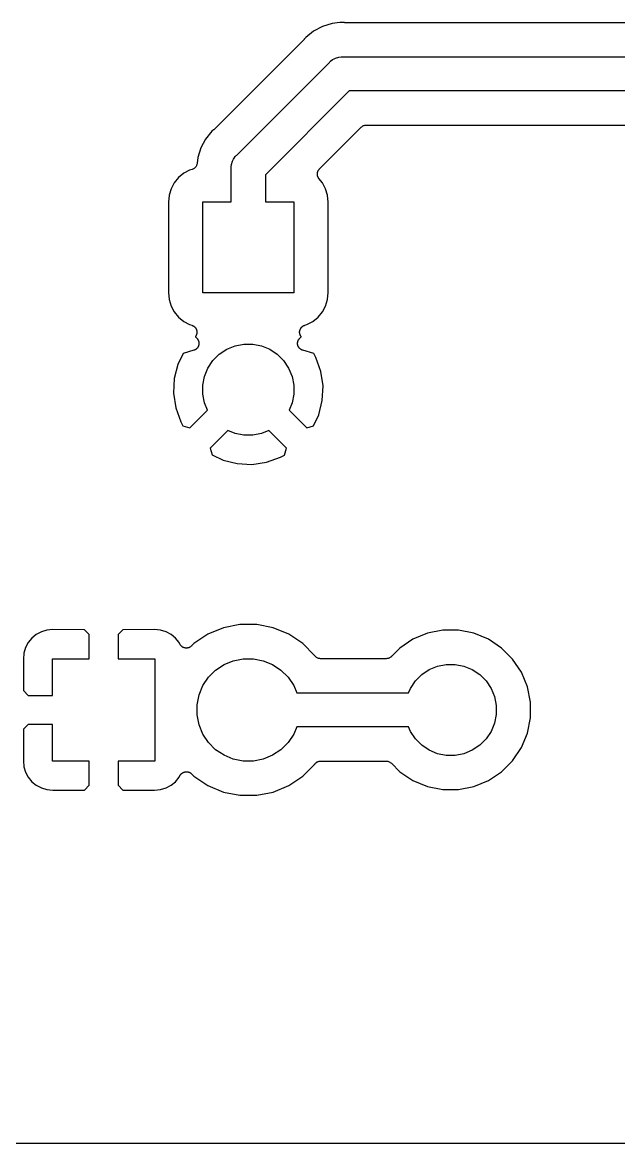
# Model space of a CAD drawing. Extents: x 102.4 to 160.8, y -97.5 to -19.5.
# Drawn here: x 116.94 to 127.41, y -97.54 to -77.84 of the extents above; entities that cross this region are included whole.
import ezdxf

# ---------------------------------------------------------------- set-up
doc = ezdxf.new("R2010")
doc.units = 0
doc.layers.add('BLACK', color=7, linetype='CONTINUOUS')

msp = doc.modelspace()

# ---------------------------------------------------------------- linework, layer by layer
at = {"layer": 'BLACK', "linetype": 'CONTINUOUS'}
for p, q in [((122.05, -77.9881), (121.913, -78.1005)), ((122.206, -77.9045), (122.05, -77.9881)), ((122.376, -77.853), (122.206, -77.9045)), ((122.514, -77.8394), (122.376, -77.853)), ((122.552, -77.8356), (122.514, -77.8394)), ((122.514, -77.8394), (122.514, -77.8394)), ((122.59, -77.8394), (122.552, -77.8356)), ((122.595, -77.8394), (122.59, -77.8394)), ((122.601, -77.84), (122.595, -77.8394)), ((122.602, -77.84), (122.601, -77.84)), ((130.43, -77.84), (122.602, -77.84)), ((121.88, -78.1393), (120.303, -79.7159)), ((121.883, -78.1351), (121.88, -78.1393)), ((121.887, -78.1314), (121.883, -78.1351)), ((121.888, -78.13), (121.887, -78.1314)), ((121.913, -78.1005), (121.888, -78.13)), ((120.702, -80.1654), (122.329, -78.5383)), ((122.329, -78.5383), (122.339, -78.5268)), ((122.339, -78.5268), (122.35, -78.5175)), ((122.35, -78.5175), (122.385, -78.4894)), ((122.385, -78.4894), (122.412, -78.4745)), ((122.412, -78.4745), (122.437, -78.4615)), ((122.437, -78.4615), (122.493, -78.4443)), ((122.493, -78.4443), (122.537, -78.44)), ((122.537, -78.44), (122.552, -78.4385)), ((122.537, -78.44), (122.537, -78.44)), ((122.552, -78.4385), (122.567, -78.44)), ((122.567, -78.44), (130.465, -78.44)), ((122.676, -79.04), (121.204, -80.5123)), ((130.356, -79.04), (122.676, -79.04)), ((120.265, -79.7485), (120.152, -79.8856)), ((120.294, -79.7243), (120.265, -79.7485)), ((120.298, -79.7205), (120.294, -79.7243)), ((120.302, -79.7172), (120.298, -79.7205)), ((120.303, -79.7159), (120.302, -79.7172)), ((122.154, -80.4104), (122.888, -79.6772)), ((122.888, -79.6769), (122.889, -79.676)), ((122.888, -79.6772), (122.888, -79.6769)), ((122.888, -79.6769), (122.888, -79.6769)), ((122.888, -79.6769), (122.888, -79.6769)), ((122.889, -79.676), (122.898, -79.6686)), ((122.898, -79.6686), (122.907, -79.6612)), ((122.907, -79.6612), (122.908, -79.6609)), ((122.908, -79.6605), (122.919, -79.6551)), ((122.908, -79.6609), (122.908, -79.6605)), ((122.919, -79.6551), (122.929, -79.6496)), ((122.929, -79.6496), (122.93, -79.6494)), ((122.93, -79.6491), (122.942, -79.6458)), ((122.93, -79.6494), (122.93, -79.6491)), ((122.942, -79.6458), (122.953, -79.6424)), ((122.953, -79.6424), (122.954, -79.6422)), ((122.953, -79.6424), (122.953, -79.6424)), ((122.954, -79.6422), (122.966, -79.6411)), ((122.966, -79.6411), (122.977, -79.64)), ((122.977, -79.64), (130.055, -79.64)), ((120.152, -79.8856), (120.068, -80.0419)), ((120.068, -80.0419), (120.017, -80.2116)), ((120.676, -80.1924), (120.691, -80.1748)), ((120.691, -80.1748), (120.702, -80.1654)), ((119.978, -80.3776), (119.97, -80.3858)), ((119.979, -80.3771), (119.978, -80.3776)), ((119.986, -80.3669), (119.979, -80.3767)), ((119.979, -80.3767), (119.979, -80.3771)), ((119.992, -80.3571), (119.986, -80.3669)), ((119.993, -80.3566), (119.992, -80.3571)), ((119.997, -80.3453), (119.993, -80.3562)), ((119.993, -80.3562), (119.993, -80.3566)), ((120.002, -80.3344), (119.997, -80.3453)), ((120.005, -80.3218), (120.002, -80.3333)), ((120.002, -80.3333), (120.002, -80.3338)), ((120.002, -80.3338), (120.002, -80.3344)), ((120.007, -80.3101), (120.005, -80.3218)), ((120.017, -80.2116), (120.007, -80.3084)), ((120.007, -80.3084), (120.007, -80.309)), ((120.007, -80.309), (120.007, -80.309)), ((120.007, -80.309), (120.007, -80.309)), ((120.007, -80.309), (120.007, -80.3101)), ((120.603, -80.388), (120.604, -80.3733)), ((120.604, -80.3733), (120.608, -80.3292)), ((120.604, -80.3733), (120.604, -80.3733)), ((120.608, -80.3292), (120.625, -80.2726)), ((120.625, -80.2726), (120.643, -80.2406)), ((120.643, -80.2406), (120.653, -80.2205)), ((120.653, -80.2205), (120.676, -80.1924)), ((119.678, -80.5617), (119.603, -80.653)), ((119.769, -80.4867), (119.678, -80.5617)), ((119.873, -80.431), (119.769, -80.4867)), ((119.918, -80.4174), (119.873, -80.431)), ((119.929, -80.4129), (119.918, -80.4174)), ((119.94, -80.4085), (119.929, -80.4129)), ((119.941, -80.408), (119.94, -80.4082)), ((119.94, -80.4082), (119.94, -80.4085)), ((119.951, -80.4014), (119.941, -80.408)), ((119.961, -80.3949), (119.951, -80.4014)), ((119.97, -80.3858), (119.961, -80.3942)), ((119.961, -80.3942), (119.961, -80.3945)), ((119.961, -80.3945), (119.961, -80.3949)), ((120.604, -80.4027), (120.603, -80.388)), ((120.604, -80.988), (120.604, -80.4027)), ((121.204, -80.5123), (121.204, -80.988)), ((122.117, -80.4998), (122.118, -80.4931)), ((122.118, -80.5055), (122.117, -80.4998)), ((122.118, -80.4865), (122.119, -80.4808)), ((122.118, -80.4931), (122.118, -80.4865)), ((122.118, -80.5112), (122.118, -80.5055)), ((122.119, -80.5178), (122.118, -80.5112)), ((122.119, -80.4808), (122.12, -80.4751)), ((122.12, -80.5245), (122.119, -80.5178)), ((122.12, -80.4751), (122.122, -80.4687)), ((122.121, -80.53), (122.12, -80.5245)), ((122.122, -80.5356), (122.121, -80.53)), ((122.122, -80.4687), (122.123, -80.4622)), ((122.125, -80.5418), (122.122, -80.5356)), ((122.123, -80.4622), (122.125, -80.4569)), ((122.125, -80.4569), (122.127, -80.4514)), ((122.127, -80.5482), (122.125, -80.5418)), ((122.127, -80.4514), (122.13, -80.4455)), ((122.129, -80.5533), (122.127, -80.5482)), ((122.131, -80.5586), (122.129, -80.5533)), ((122.13, -80.4455), (122.133, -80.4394)), ((122.135, -80.5642), (122.131, -80.5586)), ((122.133, -80.4394), (122.136, -80.4346)), ((122.138, -80.5701), (122.135, -80.5642)), ((122.136, -80.4346), (122.139, -80.4296)), ((122.142, -80.5746), (122.138, -80.5701)), ((122.139, -80.4296), (122.143, -80.4244)), ((122.145, -80.5794), (122.142, -80.5746)), ((122.143, -80.4244), (122.147, -80.4189)), ((122.147, -80.4189), (122.151, -80.4149)), ((122.151, -80.4149), (122.154, -80.4104)), ((119.547, -80.7573), (119.513, -80.8704)), ((119.603, -80.653), (119.547, -80.7573)), ((122.146, -80.5808), (122.145, -80.5794)), ((122.205, -80.653), (122.146, -80.5808)), ((122.261, -80.7573), (122.205, -80.653)), ((122.295, -80.8704), (122.261, -80.7573)), ((119.513, -80.8704), (119.5, -80.9942)), ((122.308, -80.9942), (122.295, -80.8704)), ((119.5, -80.9942), (119.5, -82.5818)), ((120.104, -82.588), (120.104, -80.988)), ((120.104, -80.988), (120.604, -80.988)), ((121.204, -80.988), (121.704, -80.988)), ((121.704, -80.988), (121.704, -82.588)), ((122.308, -82.5818), (122.308, -80.9942)), ((119.5, -82.5818), (119.513, -82.7056)), ((119.513, -82.7056), (119.547, -82.8187)), ((121.704, -82.588), (120.104, -82.588)), ((122.261, -82.8187), (122.295, -82.7056)), ((122.295, -82.7056), (122.308, -82.5818)), ((119.547, -82.8187), (119.603, -82.923)), ((119.603, -82.923), (119.678, -83.0143)), ((122.13, -83.0143), (122.205, -82.923)), ((122.205, -82.923), (122.261, -82.8187)), ((119.678, -83.0143), (119.769, -83.0893)), ((119.769, -83.0893), (119.873, -83.145)), ((121.935, -83.145), (122.039, -83.0893)), ((122.039, -83.0893), (122.13, -83.0143)), ((119.873, -83.145), (119.912, -83.1568)), ((119.912, -83.1568), (119.914, -83.1573)), ((119.914, -83.1573), (119.919, -83.1597)), ((119.919, -83.1597), (119.925, -83.1614)), ((119.925, -83.1614), (119.931, -83.1646)), ((119.931, -83.1646), (119.937, -83.1671)), ((119.937, -83.1671), (119.942, -83.1705)), ((119.942, -83.1705), (119.947, -83.1733)), ((119.947, -83.1733), (119.952, -83.1775)), ((119.952, -83.1775), (119.957, -83.1812)), ((119.957, -83.1812), (119.961, -83.1854)), ((119.961, -83.1854), (119.966, -83.1892)), ((119.966, -83.1892), (119.97, -83.1942)), ((119.97, -83.1942), (119.974, -83.1989)), ((119.974, -83.1989), (119.978, -83.2038)), ((119.978, -83.2038), (119.981, -83.2084)), ((119.981, -83.2084), (119.984, -83.2142)), ((119.984, -83.2142), (119.988, -83.2197)), ((119.988, -83.2197), (119.99, -83.2251)), ((119.993, -83.3271), (119.989, -83.3329)), ((119.99, -83.2251), (119.993, -83.2304)), ((119.993, -83.2304), (119.995, -83.2366)), ((119.994, -83.3215), (119.993, -83.3271)), ((119.997, -83.3161), (119.994, -83.3215)), ((119.995, -83.2366), (119.997, -83.2426)), ((119.997, -83.2426), (119.998, -83.2484)), ((119.998, -83.3097), (119.997, -83.3161)), ((119.998, -83.2484), (120, -83.2541)), ((120, -83.3034), (119.998, -83.3097)), ((120, -83.2541), (120.001, -83.2606)), ((120.002, -83.2918), (120, -83.2976)), ((120, -83.2976), (120, -83.3034)), ((120.001, -83.2606), (120.002, -83.267)), ((120.002, -83.267), (120.002, -83.2729)), ((120.002, -83.2729), (120.002, -83.2788)), ((120.002, -83.2788), (120.002, -83.2853)), ((120.002, -83.2853), (120.002, -83.2918)), ((121.806, -83.2652), (121.808, -83.2588)), ((121.806, -83.2711), (121.806, -83.2652)), ((121.806, -83.277), (121.806, -83.2711)), ((121.806, -83.2835), (121.806, -83.277)), ((121.806, -83.29), (121.806, -83.2835)), ((121.807, -83.2958), (121.806, -83.29)), ((121.808, -83.3017), (121.807, -83.2958)), ((121.808, -83.2524), (121.81, -83.2467)), ((121.808, -83.2588), (121.808, -83.2524)), ((121.81, -83.308), (121.808, -83.3017)), ((121.81, -83.2467), (121.811, -83.2409)), ((121.811, -83.3144), (121.81, -83.308)), ((121.811, -83.2409), (121.814, -83.2349)), ((121.813, -83.3198), (121.811, -83.3144)), ((121.815, -83.3255), (121.813, -83.3198)), ((121.814, -83.2349), (121.816, -83.2287)), ((121.818, -83.3313), (121.815, -83.3255)), ((121.816, -83.2287), (121.819, -83.2235)), ((121.82, -83.3373), (121.818, -83.3313)), ((121.819, -83.2235), (121.821, -83.2181)), ((121.821, -83.2181), (121.825, -83.2127)), ((121.825, -83.2127), (121.828, -83.207)), ((121.828, -83.207), (121.831, -83.2024)), ((121.831, -83.2024), (121.835, -83.1975)), ((121.835, -83.1975), (121.839, -83.1929)), ((121.839, -83.1929), (121.844, -83.1879)), ((121.844, -83.1879), (121.848, -83.1842)), ((121.848, -83.1842), (121.852, -83.18)), ((121.852, -83.18), (121.858, -83.1764)), ((121.858, -83.1764), (121.863, -83.1723)), ((121.863, -83.1723), (121.868, -83.1696)), ((121.868, -83.1696), (121.873, -83.1663)), ((121.873, -83.1663), (121.879, -83.1638)), ((121.879, -83.1638), (121.885, -83.1608)), ((121.885, -83.1608), (121.89, -83.1591)), ((121.89, -83.1591), (121.896, -83.1568)), ((121.896, -83.1568), (121.935, -83.145)), ((119.977, -83.354), (119.974, -83.358)), ((119.974, -83.358), (120.001, -83.3851)), ((119.981, -83.349), (119.977, -83.354)), ((119.984, -83.3438), (119.981, -83.349)), ((119.987, -83.3389), (119.984, -83.3438)), ((119.989, -83.3329), (119.987, -83.3389)), ((120.001, -83.3851), (120.002, -83.3864)), ((120.002, -83.3864), (120.006, -83.3914)), ((120.006, -83.3914), (120.011, -83.3961)), ((120.011, -83.3961), (120.014, -83.4011)), ((120.014, -83.4011), (120.018, -83.4057)), ((120.018, -83.4057), (120.021, -83.4115)), ((120.021, -83.4115), (120.024, -83.4169)), ((120.024, -83.4169), (120.026, -83.4225)), ((120.028, -83.5245), (120.025, -83.5302)), ((120.026, -83.4225), (120.029, -83.4277)), ((120.03, -83.5189), (120.028, -83.5245)), ((120.029, -83.4277), (120.031, -83.434)), ((120.032, -83.5134), (120.03, -83.5189)), ((120.031, -83.434), (120.033, -83.44)), ((120.034, -83.5071), (120.032, -83.5134)), ((120.033, -83.44), (120.034, -83.4458)), ((120.034, -83.4458), (120.036, -83.4515)), ((120.036, -83.5009), (120.034, -83.5071)), ((120.036, -83.4515), (120.037, -83.458)), ((120.037, -83.4892), (120.036, -83.495)), ((120.036, -83.495), (120.036, -83.5009)), ((120.037, -83.458), (120.038, -83.4644)), ((120.038, -83.4827), (120.037, -83.4892)), ((120.038, -83.4644), (120.038, -83.4703)), ((120.038, -83.4703), (120.038, -83.4762)), ((120.038, -83.4762), (120.038, -83.4827)), ((120.525, -83.579), (120.671, -83.5187)), ((120.671, -83.5187), (120.825, -83.488)), ((120.825, -83.488), (120.983, -83.488)), ((120.983, -83.488), (121.137, -83.5187)), ((121.137, -83.5187), (121.283, -83.579)), ((121.77, -83.4626), (121.772, -83.4563)), ((121.77, -83.4686), (121.77, -83.4626)), ((121.77, -83.4745), (121.77, -83.4686)), ((121.77, -83.4809), (121.77, -83.4745)), ((121.77, -83.4874), (121.77, -83.4809)), ((121.771, -83.4932), (121.77, -83.4874)), ((121.772, -83.4991), (121.771, -83.4932)), ((121.772, -83.4498), (121.774, -83.4441)), ((121.772, -83.4563), (121.772, -83.4498)), ((121.774, -83.5053), (121.772, -83.4991)), ((121.774, -83.4441), (121.775, -83.4383)), ((121.775, -83.5117), (121.774, -83.5053)), ((121.775, -83.4383), (121.778, -83.4323)), ((121.777, -83.5172), (121.775, -83.5117)), ((121.779, -83.5229), (121.777, -83.5172)), ((121.778, -83.4323), (121.779, -83.4261)), ((121.779, -83.4261), (121.782, -83.4209)), ((121.782, -83.5286), (121.779, -83.5229)), ((121.782, -83.4209), (121.785, -83.4154)), ((121.785, -83.5346), (121.782, -83.5286)), ((121.785, -83.4154), (121.788, -83.41)), ((121.788, -83.41), (121.791, -83.4043)), ((121.791, -83.4043), (121.795, -83.3997)), ((121.795, -83.3997), (121.798, -83.3947)), ((121.798, -83.3947), (121.803, -83.3901)), ((121.803, -83.3901), (121.807, -83.3851)), ((121.807, -83.3851), (121.834, -83.3581)), ((121.823, -83.3423), (121.82, -83.3373)), ((121.826, -83.3475), (121.823, -83.3423)), ((121.83, -83.3526), (121.826, -83.3475)), ((121.834, -83.358), (121.83, -83.3526)), ((121.834, -83.3581), (121.834, -83.358)), ((119.758, -83.6523), (119.667, -83.845)), ((119.947, -83.5968), (119.758, -83.6523)), ((119.953, -83.5943), (119.947, -83.5968)), ((119.959, -83.5925), (119.953, -83.5943)), ((119.965, -83.5897), (119.959, -83.5925)), ((119.97, -83.5875), (119.965, -83.5897)), ((119.975, -83.584), (119.97, -83.5875)), ((119.981, -83.5809), (119.975, -83.584)), ((119.986, -83.5772), (119.981, -83.5809)), ((119.991, -83.5739), (119.986, -83.5772)), ((119.995, -83.5694), (119.991, -83.5739)), ((120, -83.5653), (119.995, -83.5694)), ((120.004, -83.5608), (120, -83.5653)), ((120.009, -83.5566), (120.004, -83.5608)), ((120.012, -83.5513), (120.009, -83.5566)), ((120.016, -83.5463), (120.012, -83.5513)), ((120.019, -83.5411), (120.016, -83.5463)), ((120.023, -83.5362), (120.019, -83.5411)), ((120.025, -83.5302), (120.023, -83.5362)), ((120.283, -83.778), (120.394, -83.6666)), ((120.394, -83.6666), (120.525, -83.579)), ((121.283, -83.579), (121.414, -83.6666)), ((121.414, -83.6666), (121.525, -83.778)), ((121.788, -83.5396), (121.785, -83.5346)), ((121.791, -83.5448), (121.788, -83.5396)), ((121.795, -83.5499), (121.791, -83.5448)), ((121.798, -83.5553), (121.795, -83.5499)), ((121.803, -83.5595), (121.798, -83.5553)), ((121.806, -83.5641), (121.803, -83.5595)), ((121.811, -83.5682), (121.806, -83.5641)), ((121.816, -83.5728), (121.811, -83.5682)), ((121.821, -83.5761), (121.816, -83.5728)), ((121.825, -83.5799), (121.821, -83.5761)), ((121.831, -83.583), (121.825, -83.5799)), ((121.836, -83.5867), (121.831, -83.583)), ((121.842, -83.589), (121.836, -83.5867)), ((121.847, -83.5918), (121.842, -83.589)), ((121.853, -83.5937), (121.847, -83.5918)), ((121.859, -83.5963), (121.853, -83.5937)), ((121.861, -83.5968), (121.859, -83.5963)), ((122.054, -83.6533), (121.861, -83.5968)), ((122.091, -83.7233), (122.054, -83.6533)), ((122.179, -83.9689), (122.091, -83.7233)), ((119.667, -83.845), (119.604, -84.0949)), ((120.135, -84.0546), (120.195, -83.9091)), ((120.195, -83.9091), (120.283, -83.778)), ((121.525, -83.778), (121.613, -83.9091)), ((121.613, -83.9091), (121.673, -84.0546)), ((119.604, -84.0949), (119.591, -84.3523)), ((120.104, -84.2092), (120.135, -84.0546)), ((121.673, -84.0546), (121.704, -84.2092)), ((122.217, -84.2237), (122.179, -83.9689)), ((120.104, -84.3668), (120.104, -84.2092)), ((121.704, -84.2092), (121.704, -84.3668)), ((122.204, -84.4811), (122.217, -84.2237)), ((119.591, -84.3523), (119.629, -84.6071)), ((120.135, -84.5214), (120.104, -84.3668)), ((121.704, -84.3668), (121.673, -84.5214)), ((122.141, -84.731), (122.204, -84.4811)), ((119.629, -84.6071), (119.717, -84.8527)), ((119.875, -84.958), (120.186, -84.6463)), ((120.186, -84.6463), (120.135, -84.5214)), ((121.673, -84.5214), (121.622, -84.6463)), ((121.622, -84.6463), (121.933, -84.958)), ((119.717, -84.8527), (119.754, -84.9227)), ((122.05, -84.9237), (122.141, -84.731)), ((119.754, -84.9227), (119.875, -84.958)), ((120.546, -85.0055), (120.234, -85.3172)), ((120.671, -85.0573), (120.546, -85.0055)), ((120.825, -85.088), (120.671, -85.0573)), ((120.983, -85.088), (120.825, -85.088)), ((121.137, -85.0573), (120.983, -85.088)), ((121.262, -85.0055), (121.137, -85.0573)), ((121.574, -85.3172), (121.262, -85.0055)), ((121.933, -84.958), (122.05, -84.9237)), ((120.234, -85.3172), (120.268, -85.4342)), ((120.268, -85.4342), (120.461, -85.5254)), ((121.223, -85.563), (121.469, -85.4752)), ((121.469, -85.4752), (121.539, -85.4378)), ((121.539, -85.4378), (121.574, -85.3172)), ((120.461, -85.5254), (120.711, -85.5881)), ((120.711, -85.5881), (120.968, -85.6008)), ((120.968, -85.6008), (121.223, -85.563)), ((120.756, -88.416), (120.466, -88.4736)), ((121.052, -88.416), (120.756, -88.416)), ((121.342, -88.4736), (121.052, -88.416)), ((117.18, -88.5916), (117.103, -88.6551)), ((117.269, -88.5444), (117.18, -88.5916)), ((117.364, -88.5154), (117.269, -88.5444)), ((117.47, -88.505), (117.364, -88.5154)), ((118.025, -88.5077), (117.47, -88.505)), ((118.11, -88.5924), (118.025, -88.5077)), ((118.11, -89.016), (118.11, -88.5924)), ((118.703, -88.5077), (118.618, -88.5924)), ((118.618, -88.5924), (118.618, -89.016)), ((119.258, -88.505), (118.703, -88.5077)), ((119.364, -88.5153), (119.258, -88.505)), ((119.459, -88.5444), (119.364, -88.5153)), ((119.548, -88.5916), (119.459, -88.5444)), ((119.625, -88.6551), (119.548, -88.5916)), ((120.193, -88.5867), (119.948, -88.7509)), ((120.466, -88.4736), (120.193, -88.5867)), ((121.615, -88.5867), (121.342, -88.4736)), ((121.86, -88.7509), (121.615, -88.5867)), ((124.052, -88.5698), (123.797, -88.6753)), ((124.322, -88.516), (124.052, -88.5698)), ((124.598, -88.516), (124.322, -88.516)), ((124.868, -88.5698), (124.598, -88.516)), ((125.123, -88.6753), (124.868, -88.5698)), ((116.992, -88.8207), (116.963, -88.9164)), ((117.04, -88.7324), (116.992, -88.8207)), ((117.103, -88.6551), (117.04, -88.7324)), ((119.688, -88.7324), (119.625, -88.6551)), ((119.704, -88.7625), (119.688, -88.7324)), ((119.708, -88.7673), (119.704, -88.7625)), ((119.71, -88.7725), (119.708, -88.7673)), ((119.715, -88.7776), (119.71, -88.7725)), ((119.718, -88.7831), (119.715, -88.7776)), ((119.722, -88.7872), (119.718, -88.7831)), ((119.726, -88.7918), (119.722, -88.7872)), ((119.731, -88.796), (119.726, -88.7918)), ((119.736, -88.8006), (119.731, -88.796)), ((119.741, -88.8039), (119.736, -88.8006)), ((119.745, -88.8076), (119.741, -88.8039)), ((119.751, -88.8108), (119.745, -88.8076)), ((119.756, -88.8144), (119.751, -88.8108)), ((119.762, -88.8167), (119.756, -88.8144)), ((119.767, -88.8195), (119.762, -88.8167)), ((119.773, -88.8214), (119.767, -88.8195)), ((119.779, -88.824), (119.773, -88.8214)), ((119.785, -88.8251), (119.779, -88.824)), ((119.791, -88.8269), (119.785, -88.8251)), ((119.797, -88.8276), (119.791, -88.8269)), ((119.803, -88.8289), (119.797, -88.8276)), ((119.809, -88.8289), (119.803, -88.8289)), ((119.815, -88.8296), (119.809, -88.8289)), ((119.822, -88.829), (119.815, -88.8296)), ((119.828, -88.829), (119.822, -88.829)), ((119.834, -88.8279), (119.828, -88.829)), ((119.84, -88.8274), (119.834, -88.8279)), ((119.846, -88.8256), (119.84, -88.8274)), ((119.853, -88.8243), (119.846, -88.8256)), ((119.858, -88.8221), (119.853, -88.8243)), ((119.864, -88.8205), (119.858, -88.8221)), ((119.869, -88.8175), (119.864, -88.8205)), ((119.876, -88.815), (119.869, -88.8175)), ((119.88, -88.8118), (119.876, -88.815)), ((119.886, -88.8091), (119.88, -88.8118)), ((119.891, -88.805), (119.886, -88.8091)), ((119.896, -88.8014), (119.891, -88.805)), ((119.9, -88.7973), (119.896, -88.8014)), ((119.905, -88.7936), (119.9, -88.7973)), ((119.906, -88.7924), (119.905, -88.7936)), ((119.948, -88.7509), (119.906, -88.7924)), ((122.069, -88.96), (121.86, -88.7509)), ((123.568, -88.8285), (123.417, -88.9788)), ((123.797, -88.6753), (123.568, -88.8285)), ((125.352, -88.8285), (125.123, -88.6753)), ((125.547, -89.0236), (125.352, -88.8285)), ((116.963, -88.9164), (116.953, -89.0219)), ((116.953, -89.0219), (116.956, -89.5774)), ((117.464, -89.662), (117.464, -89.016)), ((117.464, -89.016), (118.11, -89.016)), ((118.618, -89.016), (119.264, -89.016)), ((119.264, -89.016), (119.264, -90.816)), ((120.641, -89.0506), (120.815, -89.016)), ((120.815, -89.016), (120.993, -89.016)), ((120.993, -89.016), (121.167, -89.0506)), ((122.076, -88.9686), (122.069, -88.96)), ((122.084, -88.9779), (122.076, -88.9686)), ((122.084, -88.9783), (122.084, -88.9779)), ((122.085, -88.9787), (122.084, -88.9783)), ((122.094, -88.9862), (122.085, -88.9787)), ((122.103, -88.9938), (122.094, -88.9862)), ((122.103, -88.9941), (122.103, -88.9938)), ((122.104, -88.9945), (122.103, -88.9941)), ((122.114, -89.0001), (122.104, -88.9945)), ((122.125, -89.0057), (122.114, -89.0001)), ((122.125, -89.0059), (122.125, -89.0057)), ((122.126, -89.0062), (122.125, -89.0059)), ((122.137, -89.0097), (122.126, -89.0062)), ((122.148, -89.0132), (122.137, -89.0097)), ((122.149, -89.0133), (122.148, -89.0132)), ((122.149, -89.0135), (122.149, -89.0133)), ((122.161, -89.0147), (122.149, -89.0135)), ((122.173, -89.016), (122.161, -89.0147)), ((122.174, -89.016), (122.173, -89.016)), ((122.175, -89.016), (122.174, -89.016)), ((122.174, -89.016), (122.174, -89.016)), ((122.174, -89.016), (122.174, -89.016)), ((123.327, -89.016), (122.175, -89.016)), ((123.339, -89.0149), (123.327, -89.016)), ((123.351, -89.0138), (123.339, -89.0149)), ((123.352, -89.0136), (123.351, -89.0136)), ((123.351, -89.0136), (123.351, -89.0138)), ((123.363, -89.0102), (123.352, -89.0136)), ((123.375, -89.0069), (123.363, -89.0102)), ((123.376, -89.0064), (123.375, -89.0066)), ((123.375, -89.0066), (123.375, -89.0069)), ((123.386, -89.0009), (123.376, -89.0064)), ((123.397, -88.9955), (123.386, -89.0009)), ((123.398, -88.9948), (123.397, -88.9951)), ((123.397, -88.9951), (123.397, -88.9955)), ((123.407, -88.9874), (123.398, -88.9948)), ((123.416, -88.98), (123.407, -88.9874)), ((123.417, -88.9791), (123.416, -88.98)), ((123.417, -88.9788), (123.417, -88.9791)), ((123.417, -88.9791), (123.417, -88.9791)), ((123.417, -88.9791), (123.417, -88.9791)), ((125.701, -89.2528), (125.547, -89.0236)), ((120.205, -89.3423), (120.33, -89.2169)), ((120.33, -89.2169), (120.478, -89.1184)), ((120.478, -89.1184), (120.641, -89.0506)), ((121.167, -89.0506), (121.33, -89.1184)), ((121.33, -89.1184), (121.478, -89.2169)), ((121.478, -89.2169), (121.603, -89.3423)), ((123.95, -89.2946), (124.081, -89.207)), ((124.081, -89.207), (124.227, -89.1467)), ((124.227, -89.1467), (124.381, -89.116)), ((124.381, -89.116), (124.539, -89.116)), ((124.539, -89.116), (124.693, -89.1467)), ((124.693, -89.1467), (124.839, -89.207)), ((124.839, -89.207), (124.97, -89.2946)), ((120.106, -89.4897), (120.205, -89.3423)), ((121.603, -89.3423), (121.702, -89.4897)), ((123.751, -89.5371), (123.839, -89.406)), ((123.839, -89.406), (123.95, -89.2946)), ((124.97, -89.2946), (125.081, -89.406)), ((125.081, -89.406), (125.169, -89.5371)), ((125.806, -89.5076), (125.701, -89.2528)), ((116.956, -89.5774), (117.04, -89.662)), ((120.039, -89.6535), (120.106, -89.4897)), ((121.702, -89.4897), (121.754, -89.616)), ((121.754, -89.616), (123.718, -89.616)), ((123.718, -89.616), (123.751, -89.5371)), ((125.169, -89.5371), (125.229, -89.6826)), ((125.86, -89.7781), (125.806, -89.5076)), ((117.04, -89.662), (117.464, -89.662)), ((120.004, -89.8274), (120.039, -89.6535)), ((120.004, -90.0046), (120.004, -89.8274)), ((125.229, -89.6826), (125.26, -89.8372)), ((125.86, -90.0539), (125.86, -89.7781)), ((120.039, -90.1785), (120.004, -90.0046)), ((125.26, -89.9948), (125.229, -90.1494)), ((125.26, -89.8372), (125.26, -89.9948)), ((117.04, -90.17), (116.956, -90.2546)), ((117.464, -90.17), (117.04, -90.17)), ((117.464, -90.816), (117.464, -90.17)), ((120.106, -90.3423), (120.039, -90.1785)), ((121.754, -90.216), (121.702, -90.3423)), ((123.718, -90.216), (121.754, -90.216)), ((123.751, -90.2949), (123.718, -90.216)), ((125.229, -90.1494), (125.169, -90.2949)), ((125.806, -90.3244), (125.86, -90.0539)), ((116.956, -90.2546), (116.953, -90.8101)), ((120.205, -90.4897), (120.106, -90.3423)), ((121.702, -90.3423), (121.603, -90.4897)), ((123.839, -90.426), (123.751, -90.2949)), ((125.169, -90.2949), (125.081, -90.426)), ((125.701, -90.5791), (125.806, -90.3244)), ((120.33, -90.6151), (120.205, -90.4897)), ((120.478, -90.7136), (120.33, -90.6151)), ((121.478, -90.6151), (121.33, -90.7136)), ((121.603, -90.4897), (121.478, -90.6151)), ((123.95, -90.5374), (123.839, -90.426)), ((124.081, -90.625), (123.95, -90.5374)), ((124.97, -90.5374), (124.839, -90.625)), ((125.081, -90.426), (124.97, -90.5374)), ((125.547, -90.8084), (125.701, -90.5791)), ((116.953, -90.8101), (116.963, -90.9156)), ((118.11, -90.816), (117.464, -90.816)), ((118.11, -91.2396), (118.11, -90.816)), ((119.264, -90.816), (118.618, -90.816)), ((118.618, -90.816), (118.618, -91.2396)), ((120.641, -90.7814), (120.478, -90.7136)), ((120.815, -90.816), (120.641, -90.7814)), ((120.993, -90.816), (120.815, -90.816)), ((121.167, -90.7814), (120.993, -90.816)), ((121.33, -90.7136), (121.167, -90.7814)), ((122.139, -90.8218), (122.15, -90.8184)), ((122.15, -90.8184), (122.151, -90.8182)), ((122.15, -90.8184), (122.15, -90.8184)), ((122.151, -90.8182), (122.163, -90.8171)), ((122.163, -90.8171), (122.175, -90.816)), ((122.175, -90.816), (123.327, -90.816)), ((123.327, -90.816), (123.328, -90.816)), ((123.328, -90.816), (123.328, -90.816)), ((123.328, -90.816), (123.328, -90.816)), ((123.328, -90.816), (123.329, -90.816)), ((123.329, -90.816), (123.341, -90.8173)), ((123.341, -90.8173), (123.353, -90.8185)), ((123.353, -90.8185), (123.353, -90.8187)), ((123.353, -90.8187), (123.354, -90.8188)), ((123.354, -90.8188), (123.365, -90.8223)), ((124.227, -90.6853), (124.081, -90.625)), ((124.381, -90.716), (124.227, -90.6853)), ((124.539, -90.716), (124.381, -90.716)), ((124.693, -90.6853), (124.539, -90.716)), ((124.839, -90.625), (124.693, -90.6853)), ((125.352, -91.0035), (125.547, -90.8084)), ((116.963, -90.9156), (116.992, -91.0113)), ((116.992, -91.0113), (117.04, -91.0996)), ((119.758, -91.0167), (119.763, -91.0146)), ((119.763, -91.0146), (119.769, -91.0118)), ((119.769, -91.0118), (119.775, -91.01)), ((119.775, -91.01), (119.781, -91.0075)), ((119.781, -91.0075), (119.787, -91.0064)), ((119.787, -91.0064), (119.792, -91.0048)), ((119.792, -91.0048), (119.799, -91.0041)), ((119.799, -91.0041), (119.805, -91.0029)), ((119.805, -91.0029), (119.811, -91.003)), ((119.811, -91.003), (119.817, -91.0024)), ((119.817, -91.0024), (119.823, -91.0031)), ((119.823, -91.0031), (119.83, -91.0031)), ((119.83, -91.0031), (119.836, -91.0043)), ((119.836, -91.0043), (119.842, -91.0049)), ((119.842, -91.0049), (119.848, -91.0068)), ((119.848, -91.0068), (119.854, -91.0082)), ((119.854, -91.0082), (119.86, -91.0105)), ((119.86, -91.0105), (119.865, -91.0122)), ((119.865, -91.0122), (119.871, -91.0153)), ((119.871, -91.0153), (119.877, -91.0178)), ((121.86, -91.0811), (122.069, -90.8722)), ((122.069, -90.872), (122.07, -90.871)), ((122.069, -90.8722), (122.069, -90.872)), ((122.069, -90.872), (122.069, -90.872)), ((122.069, -90.872), (122.069, -90.872)), ((122.07, -90.871), (122.078, -90.8619)), ((122.078, -90.8619), (122.085, -90.8529)), ((122.085, -90.8529), (122.086, -90.8525)), ((122.086, -90.852), (122.095, -90.8447)), ((122.086, -90.8525), (122.086, -90.852)), ((122.095, -90.8447), (122.104, -90.8372)), ((122.104, -90.8372), (122.105, -90.8369)), ((122.105, -90.8366), (122.116, -90.8311)), ((122.105, -90.8369), (122.105, -90.8366)), ((122.116, -90.8311), (122.126, -90.8256)), ((122.126, -90.8256), (122.127, -90.8254)), ((122.127, -90.8251), (122.139, -90.8218)), ((122.127, -90.8254), (122.127, -90.8251)), ((123.365, -90.8223), (123.376, -90.8258)), ((123.376, -90.8258), (123.377, -90.8261)), ((123.377, -90.8261), (123.378, -90.8263)), ((123.378, -90.8263), (123.388, -90.8319)), ((123.388, -90.8319), (123.398, -90.8375)), ((123.398, -90.8375), (123.399, -90.8379)), ((123.399, -90.8379), (123.399, -90.8382)), ((123.399, -90.8382), (123.408, -90.8457)), ((123.408, -90.8457), (123.417, -90.8532)), ((123.417, -90.8532), (123.568, -91.0035)), ((123.568, -91.0035), (123.797, -91.1567)), ((125.123, -91.1567), (125.352, -91.0035)), ((117.04, -91.0996), (117.103, -91.1769)), ((117.103, -91.1769), (117.18, -91.2404)), ((119.548, -91.2404), (119.625, -91.1769)), ((119.625, -91.1769), (119.688, -91.0996)), ((119.688, -91.0996), (119.704, -91.0695)), ((119.704, -91.0695), (119.705, -91.068)), ((119.705, -91.068), (119.709, -91.0632)), ((119.709, -91.0632), (119.711, -91.058)), ((119.711, -91.058), (119.716, -91.053)), ((119.716, -91.053), (119.719, -91.0476)), ((119.719, -91.0476), (119.724, -91.0435)), ((119.724, -91.0435), (119.727, -91.039)), ((119.727, -91.039), (119.732, -91.0349)), ((119.732, -91.0349), (119.737, -91.0303)), ((119.737, -91.0303), (119.742, -91.0271)), ((119.742, -91.0271), (119.747, -91.0234)), ((119.747, -91.0234), (119.752, -91.0203)), ((119.752, -91.0203), (119.758, -91.0167)), ((119.877, -91.0178), (119.882, -91.0211)), ((119.882, -91.0211), (119.887, -91.0239)), ((119.887, -91.0239), (119.892, -91.0281)), ((119.892, -91.0281), (119.898, -91.0317)), ((119.898, -91.0317), (119.902, -91.0359)), ((119.902, -91.0359), (119.906, -91.0396)), ((119.906, -91.0396), (119.948, -91.0811)), ((119.948, -91.0811), (120.193, -91.2453)), ((121.615, -91.2453), (121.86, -91.0811)), ((123.797, -91.1567), (124.052, -91.2622)), ((124.868, -91.2622), (125.123, -91.1567)), ((117.18, -91.2404), (117.269, -91.2876)), ((117.269, -91.2876), (117.364, -91.3166)), ((117.364, -91.3166), (117.47, -91.327)), ((117.47, -91.327), (118.025, -91.3243)), ((118.025, -91.3243), (118.11, -91.2396)), ((118.618, -91.2396), (118.703, -91.3243)), ((118.703, -91.3243), (119.258, -91.327)), ((119.258, -91.327), (119.364, -91.3166)), ((119.364, -91.3166), (119.459, -91.2876)), ((119.459, -91.2876), (119.548, -91.2404)), ((120.193, -91.2453), (120.466, -91.3584)), ((120.466, -91.3584), (120.756, -91.416)), ((121.052, -91.416), (121.342, -91.3584)), ((121.342, -91.3584), (121.615, -91.2453)), ((124.052, -91.2622), (124.322, -91.316)), ((124.322, -91.316), (124.598, -91.316)), ((124.598, -91.316), (124.868, -91.2622)), ((120.756, -91.416), (121.052, -91.416)), ((160.655, -97.536), (102.489, -97.536))]:
    msp.add_line(p, q, dxfattribs=at)

doc.saveas('drawing.dxf')
